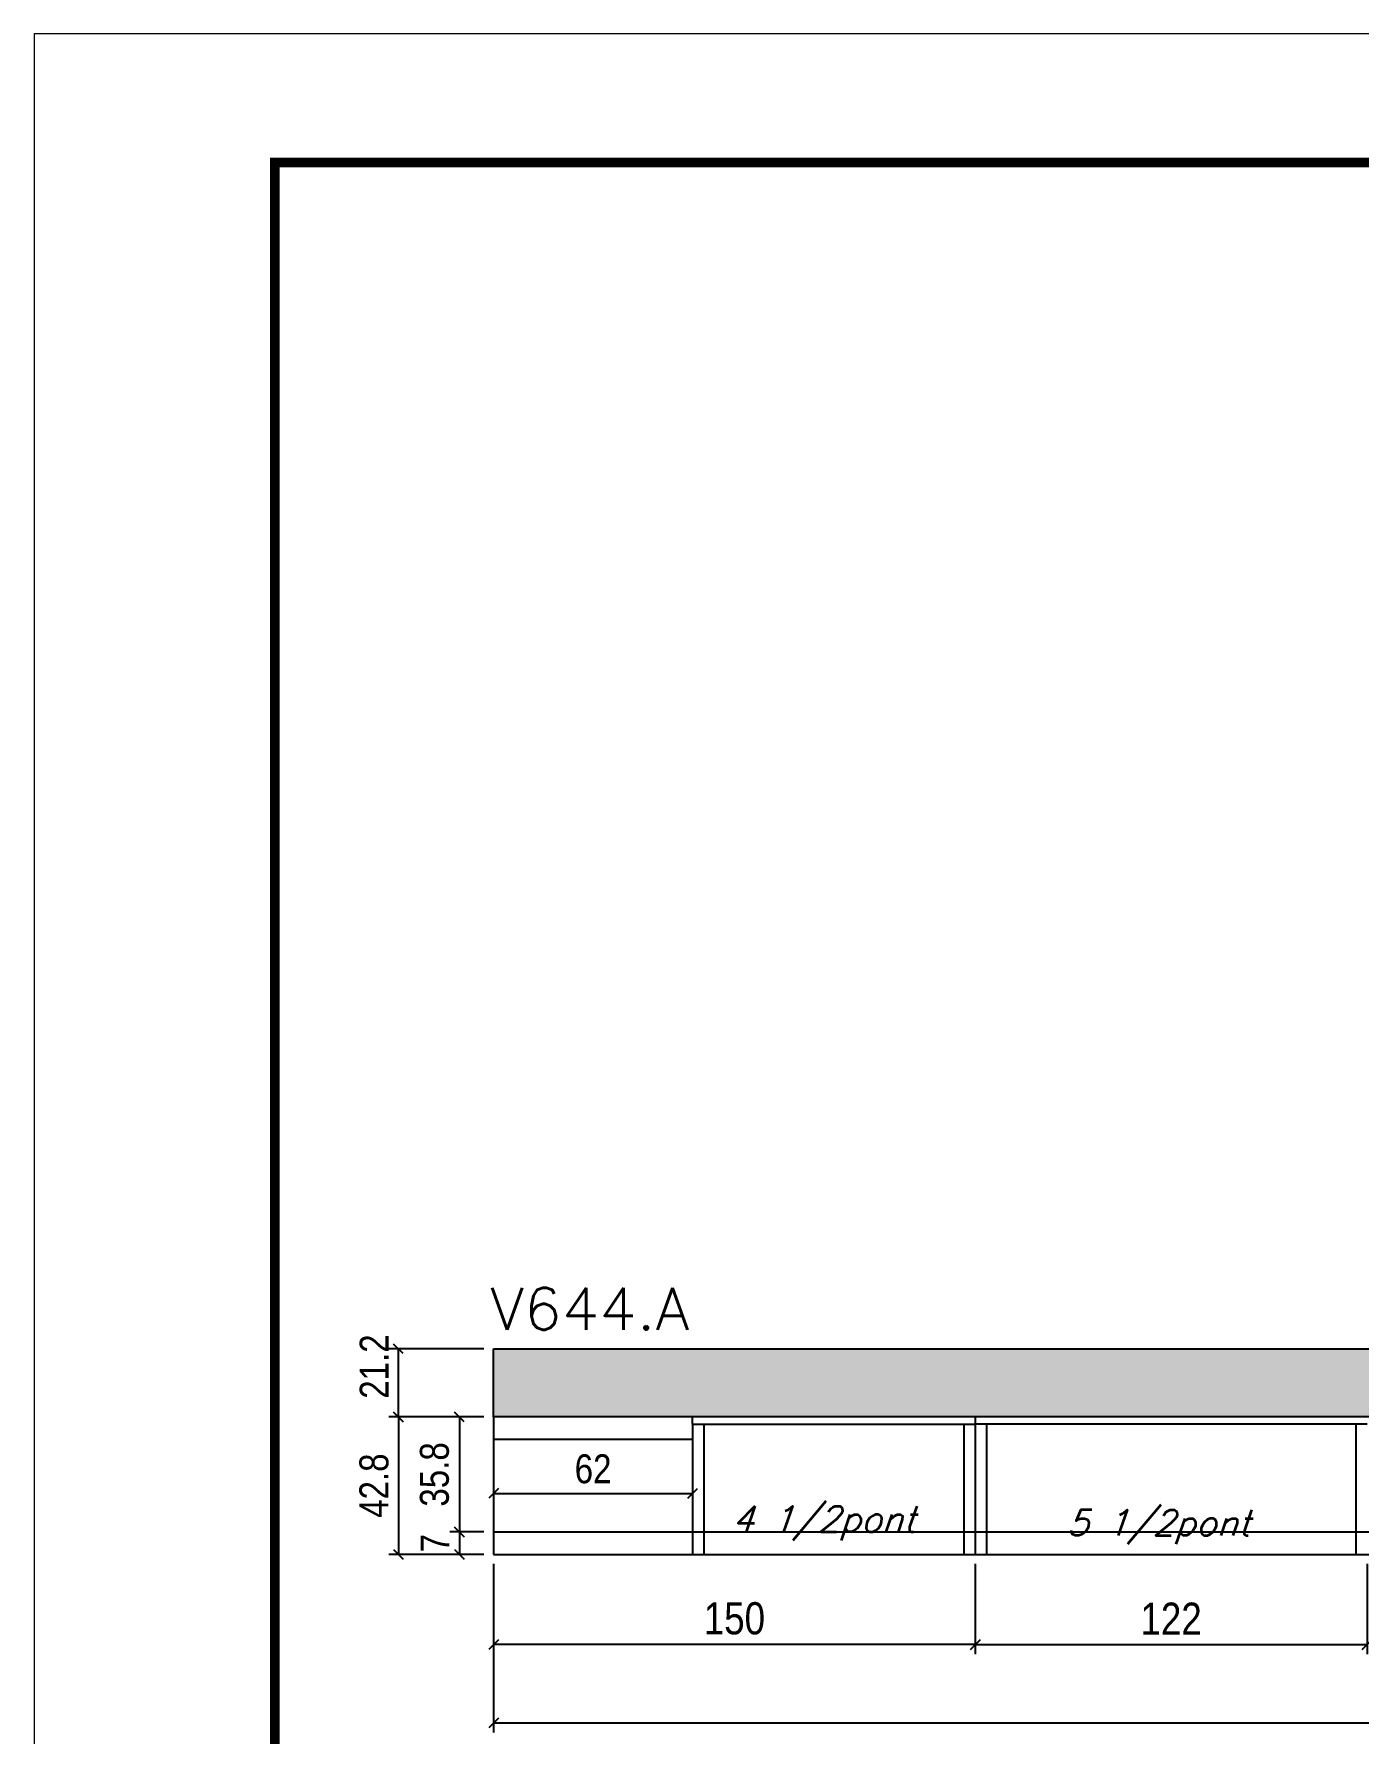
# Model space of a CAD drawing. Extents: x -20960 to -5926, y -2106 to 21915.
# Drawn here: x -12207 to -11794, y 8751 to 9281 of the extents above; entities that cross this region are included whole.
import ezdxf

# ---------------------------------------------------------------- set-up
doc = ezdxf.new("R2010")
doc.units = 0
doc.linetypes.add('DASHED', pattern=[0.75, 0.5, -0.25])
for name, color, linetype in [('COTA', 241, 'Continuous'), ('Painéis', 200, 'Continuous'), ('SARR_2.2x7', 40, 'Continuous'), ('SARR_3.5x7', 81, 'Continuous'), ('texto', 7, 'Continuous')]:
    doc.layers.add(name, color=color, linetype=linetype)
for name, color, linetype, lineweight in [('Folhas', 255, 'Continuous', 9), ('SARRAFO DE PRESSAO', 251, 'DASHED', 9), ('Texto Seção', 7, 'Continuous', 15)]:
    doc.layers.add(name, color=color, linetype=linetype, lineweight=lineweight)
doc.styles.add('COTA TECNICA', font='techl___.ttf', dxfattribs={"height": 10})
doc.styles.add('COTA TECNICA-50', font='techl___.ttf', dxfattribs={"height": 9})
doc.styles.add('REGUA-120', font='ROMANS.shx', dxfattribs={"height": 15})
doc.styles.add('Romans', font='romans.shx')
doc.dimstyles.new('COTA PAINEL-50', dxfattribs={"dimtxt": 9, "dimasz": 3, "dimexe": 3, "dimexo": 3, "dimgap": 3, "dimtad": 1, "dimdec": 1, "dimzin": 12, "dimdsep": 46, "dimtxsty": 'COTA TECNICA-50', "dimblk1": 'OBLIQUE', "dimblk2": 'OBLIQUE', "dimsah": 1, "dimcen": 0.9, "dimclrd": 4, "dimclre": 4, "dimclrt": 240, "dimadec": 1, "dimazin": 3, "dimtfac": 1, "dimtdec": 1, "dimtmove": 0, "dimatfit": 3, "dimfxl": 1, "dimtolj": 1, "dimtzin": 12, "dimarcsym": 0})
doc.dimstyles.new('PAINEL', dxfattribs={"dimtxt": 10, "dimasz": 3, "dimexe": 3, "dimexo": 3, "dimgap": 3, "dimtad": 1, "dimdec": 1, "dimzin": 12, "dimdsep": 46, "dimtxsty": 'COTA TECNICA', "dimblk1": 'OBLIQUE', "dimblk2": 'OBLIQUE', "dimsah": 1, "dimcen": 0.9, "dimclrd": 4, "dimclre": 4, "dimclrt": 240, "dimadec": 1, "dimazin": 3, "dimtfac": 1, "dimtdec": 1, "dimtmove": 0, "dimatfit": 3, "dimfxl": 1, "dimtolj": 1, "dimtzin": 12, "dimarcsym": 0})

# ---------------------------------------------------------------- blocks, each defined once
blk = doc.blocks.new('9999999999')
at = {"layer": 'Folhas'}
blk.add_lwpolyline([(98138.98, 34190.21), (99623.98, 34190.21), (99623.98, 35240.21), (98138.98, 35240.21)], close=True, dxfattribs=at)
at = {"layer": 'Folhas', "color": 30, "const_width": 3}
blk.add_lwpolyline([(98213.98, 34230.21), (99583.98, 34230.21), (99583.98, 35200.21), (98213.98, 35200.21)], close=True, dxfattribs=at)
blk = doc.blocks.new('_Oblique')
at = {"color": 0, "linetype": 'ByBlock', "lineweight": -2}
blk.add_line((-0.5, -0.5), (0.5, 0.5), dxfattribs=at)
blk = doc.blocks.new('*D2064')
at = {"layer": 'COTA', "color": 4, "linetype": 'ByBlock', "lineweight": -2, "transparency": 16777216}
for p, q in [((-12063.9, 8804.44), (-12063.9, 8776.34)), ((-11913.9, 8804.44), (-11913.9, 8776.34)), ((-11913.9, 8779.34), (-12063.9, 8779.34))]:
    blk.add_line(p, q, dxfattribs=at)
at = {"layer": 'Defpoints', "color": 0, "linetype": 'ByBlock', "transparency": 16777216}
for p in [(-12063.9, 8807.44), (-11913.9, 8807.44), (-12063.9, 8779.34)]:
    blk.add_point(p, dxfattribs=at)
at = {"layer": 'COTA', "color": 4, "linetype": 'ByBlock', "lineweight": -2, "transparency": 16777216, "xscale": 3, "yscale": 3, "zscale": 3, "rotation": 180}
blk.add_blockref('_Oblique', (-12063.9, 8779.34), dxfattribs=at)
at = {"layer": 'COTA', "color": 4, "linetype": 'ByBlock', "lineweight": -2, "transparency": 16777216, "xscale": 3, "yscale": 3, "zscale": 3}
blk.add_blockref('_Oblique', (-11913.9, 8779.34), dxfattribs=at)
at = {"layer": 'COTA', "color": 240, "linetype": 'ByBlock', "transparency": 16777216, "insert": (-11988.9, 8787.45), "char_height": 10, "attachment_point": 5, "style": 'COTA TECNICA'}
blk.add_mtext('\\A1;150', dxfattribs=at)
blk = doc.blocks.new('*D2065')
at = {"layer": 'COTA', "color": 4, "linetype": 'ByBlock', "lineweight": -2, "transparency": 16777216}
for p, q in [((-11913.9, 8804.44), (-11913.9, 8776.34)), ((-11791.9, 8804.44), (-11791.9, 8776.34)), ((-11913.9, 8779.34), (-11791.9, 8779.34))]:
    blk.add_line(p, q, dxfattribs=at)
at = {"layer": 'Defpoints', "color": 0, "linetype": 'ByBlock', "transparency": 16777216}
for p in [(-11913.9, 8807.44), (-11791.9, 8807.44), (-11791.9, 8779.34)]:
    blk.add_point(p, dxfattribs=at)
at = {"layer": 'COTA', "color": 4, "linetype": 'ByBlock', "lineweight": -2, "transparency": 16777216, "xscale": 3, "yscale": 3, "zscale": 3, "rotation": 180}
blk.add_blockref('_Oblique', (-11913.9, 8779.34), dxfattribs=at)
at = {"layer": 'COTA', "color": 4, "linetype": 'ByBlock', "lineweight": -2, "transparency": 16777216, "xscale": 3, "yscale": 3, "zscale": 3}
blk.add_blockref('_Oblique', (-11791.9, 8779.34), dxfattribs=at)
at = {"layer": 'COTA', "color": 240, "linetype": 'ByBlock', "transparency": 16777216, "insert": (-11852.9, 8787.4), "char_height": 10, "attachment_point": 5, "style": 'COTA TECNICA'}
blk.add_mtext('\\A1;122', dxfattribs=at)
blk = doc.blocks.new('*D2067')
at = {"layer": 'COTA', "color": 4, "linetype": 'ByBlock', "lineweight": -2, "transparency": 16777216}
for p, q in [((-12063.9, 8804.44), (-12063.9, 8751.94)), ((-11303.9, 8804.44), (-11303.9, 8751.94)), ((-12063.9, 8754.94), (-11303.9, 8754.94))]:
    blk.add_line(p, q, dxfattribs=at)
at = {"layer": 'Defpoints', "color": 0, "linetype": 'ByBlock', "transparency": 16777216}
for p in [(-12063.9, 8807.44), (-11303.9, 8807.44), (-11303.9, 8754.94)]:
    blk.add_point(p, dxfattribs=at)
at = {"layer": 'COTA', "color": 4, "linetype": 'ByBlock', "lineweight": -2, "transparency": 16777216, "xscale": 3, "yscale": 3, "zscale": 3, "rotation": 180}
blk.add_blockref('_Oblique', (-12063.9, 8754.94), dxfattribs=at)
at = {"layer": 'COTA', "color": 4, "linetype": 'ByBlock', "lineweight": -2, "transparency": 16777216, "xscale": 3, "yscale": 3, "zscale": 3}
blk.add_blockref('_Oblique', (-11303.9, 8754.94), dxfattribs=at)
at = {"layer": 'COTA', "color": 240, "linetype": 'ByBlock', "transparency": 16777216, "insert": (-11683.9, 8763.04), "char_height": 10, "attachment_point": 5, "style": 'COTA TECNICA'}
blk.add_mtext('\\A1;760', dxfattribs=at)
blk = doc.blocks.new('*D2069')
at = {"layer": 'COTA', "color": 4, "linetype": 'ByBlock', "lineweight": -2, "transparency": 16777216}
for p, q in [((-12066.9, 8850.24), (-12096.51, 8850.24)), ((-12093.51, 8850.24), (-12093.51, 8807.44)), ((-12066.9, 8807.44), (-12096.51, 8807.44))]:
    blk.add_line(p, q, dxfattribs=at)
at = {"layer": 'Defpoints', "color": 0, "linetype": 'ByBlock', "transparency": 16777216}
for p in [(-12063.9, 8850.24), (-12093.51, 8807.44), (-12063.9, 8807.44)]:
    blk.add_point(p, dxfattribs=at)
at = {"layer": 'COTA', "color": 4, "linetype": 'ByBlock', "lineweight": -2, "transparency": 16777216, "xscale": 3, "yscale": 3, "zscale": 3}
for p, rotation in [((-12093.51, 8850.24), 90), ((-12093.51, 8807.44), 270)]:
    blk.add_blockref('_Oblique', p, dxfattribs=dict(at, rotation=rotation))
at = {"layer": 'COTA', "color": 240, "linetype": 'ByBlock', "transparency": 16777216, "insert": (-12101.1, 8828.84), "char_height": 9, "attachment_point": 5, "rotation": 90, "style": 'COTA TECNICA-50'}
blk.add_mtext('\\A1;42.8', dxfattribs=at)
blk = doc.blocks.new('*D2070')
at = {"layer": 'COTA', "color": 4, "linetype": 'ByBlock', "lineweight": -2, "transparency": 16777216}
for p, q in [((-12066.9, 8871.46), (-12096.51, 8871.46)), ((-12093.51, 8850.24), (-12093.51, 8871.46)), ((-12066.9, 8850.24), (-12096.51, 8850.24))]:
    blk.add_line(p, q, dxfattribs=at)
at = {"layer": 'Defpoints', "color": 0, "linetype": 'ByBlock', "transparency": 16777216}
for p in [(-12093.51, 8871.46), (-12063.9, 8871.46), (-12063.9, 8850.24)]:
    blk.add_point(p, dxfattribs=at)
at = {"layer": 'COTA', "color": 4, "linetype": 'ByBlock', "lineweight": -2, "transparency": 16777216, "xscale": 3, "yscale": 3, "zscale": 3}
for p, rotation in [((-12093.51, 8871.46), 90), ((-12093.51, 8850.24), 270)]:
    blk.add_blockref('_Oblique', p, dxfattribs=dict(at, rotation=rotation))
at = {"layer": 'COTA', "color": 240, "linetype": 'ByBlock', "transparency": 16777216, "insert": (-12101.07, 8865.94), "char_height": 9, "attachment_point": 5, "rotation": 90, "style": 'COTA TECNICA-50'}
blk.add_mtext('\\A1;21.2', dxfattribs=at)
blk = doc.blocks.new('*D2073')
at = {"layer": 'COTA', "color": 4, "lineweight": -2, "transparency": 16777216}
for p, q in [((-12063.9, 8840.24), (-12063.9, 8823.43)), ((-12001.9, 8840.24), (-12001.9, 8823.43)), ((-12063.9, 8826.43), (-12001.9, 8826.43))]:
    blk.add_line(p, q, dxfattribs=at)
at = {"layer": 'Defpoints', "color": 0, "transparency": 16777216}
for p in [(-12063.9, 8843.24), (-12001.9, 8843.24), (-12001.9, 8826.43)]:
    blk.add_point(p, dxfattribs=at)
at = {"layer": 'COTA', "color": 4, "lineweight": -2, "transparency": 16777216, "xscale": 3, "yscale": 3, "zscale": 3, "rotation": 180}
blk.add_blockref('_Oblique', (-12063.9, 8826.43), dxfattribs=at)
at = {"layer": 'COTA', "color": 4, "lineweight": -2, "transparency": 16777216, "xscale": 3, "yscale": 3, "zscale": 3}
blk.add_blockref('_Oblique', (-12001.9, 8826.43), dxfattribs=at)
at = {"layer": 'COTA', "color": 240, "transparency": 16777216, "insert": (-12032.9, 8834.03), "char_height": 9, "attachment_point": 5, "style": 'COTA TECNICA-50'}
blk.add_mtext('\\A1;62', dxfattribs=at)
blk = doc.blocks.new('*D2091')
at = {"layer": 'COTA', "color": 4, "lineweight": -2, "transparency": 16777216}
for p, q in [((-12066.9, 8850.24), (-12077.55, 8850.24)), ((-12074.55, 8850.24), (-12074.55, 8814.44)), ((-12066.9, 8814.44), (-12077.55, 8814.44))]:
    blk.add_line(p, q, dxfattribs=at)
at = {"layer": 'Defpoints', "color": 0, "transparency": 16777216}
for p in [(-12063.9, 8850.24), (-12074.55, 8814.44), (-12063.9, 8814.44)]:
    blk.add_point(p, dxfattribs=at)
at = {"layer": 'COTA', "color": 4, "lineweight": -2, "transparency": 16777216, "xscale": 3, "yscale": 3, "zscale": 3}
for p, rotation in [((-12074.55, 8850.24), 90), ((-12074.55, 8814.44), 270)]:
    blk.add_blockref('_Oblique', p, dxfattribs=dict(at, rotation=rotation))
at = {"layer": 'COTA', "color": 240, "transparency": 16777216, "insert": (-12082.27, 8832.34), "char_height": 9, "attachment_point": 5, "rotation": 90, "style": 'COTA TECNICA-50'}
blk.add_mtext('\\A1;35.8', dxfattribs=at)
blk = doc.blocks.new('*D2092')
at = {"layer": 'COTA', "color": 4, "lineweight": -2, "transparency": 16777216}
for p, q in [((-12066.9, 8814.44), (-12077.55, 8814.44)), ((-12074.55, 8814.44), (-12074.55, 8807.44)), ((-12066.9, 8807.44), (-12077.55, 8807.44))]:
    blk.add_line(p, q, dxfattribs=at)
at = {"layer": 'Defpoints', "color": 0, "transparency": 16777216}
for p in [(-12063.9, 8814.44), (-12074.55, 8807.44), (-12063.9, 8807.44)]:
    blk.add_point(p, dxfattribs=at)
at = {"layer": 'COTA', "color": 4, "lineweight": -2, "transparency": 16777216, "xscale": 3, "yscale": 3, "zscale": 3}
for p, rotation in [((-12074.55, 8814.44), 90), ((-12074.55, 8807.44), 270)]:
    blk.add_blockref('_Oblique', p, dxfattribs=dict(at, rotation=rotation))
at = {"layer": 'COTA', "color": 240, "transparency": 16777216, "insert": (-12082.12, 8810.94), "char_height": 9, "attachment_point": 5, "rotation": 90, "style": 'COTA TECNICA-50'}
blk.add_mtext('\\A1;7', dxfattribs=at)

msp = doc.modelspace()

# ---------------------------------------------------------------- hatches: boundary and pattern name
at = {"layer": 'COTA', "linetype": 'ByBlock'}
h = msp.add_hatch(dxfattribs=at)
h.set_pattern_fill('AR-CONC', color=256, scale=0.03)
h.set_pattern_definition([(50, (-4962.4862, -5742.8755), (5.4655401, -0.4781726), [0.5715, -6.2865]), (355, (-4962.486, -5742.8755), (-1.0573026, 5.7317054), [0.4572, -5.0292175]), (100.451445, (-4962.031, -5742.9154), (4.4082374, 5.2535326), [0.4857003, -5.3427073]), (46.1842, (-4962.486, -5741.3515), (8.1323712, -1.2612698), [0.85725, -9.42975]), (96.63556, (-4961.8085, -5741.457), (7.122124, 7.4227837), [0.7285507, -8.0140682]), (351.18415, (-4962.486, -5741.3515), (7.122124, 7.4227837), [0.685799, -7.543792]), (21, (-4961.7242, -5741.7325), (4.5484317, -3.067956), [0.5715, -6.2865]), (326, (-4961.724, -5741.7325), (1.8540609, 5.525639), [0.4572, -5.0292]), (71.451445, (-4961.345, -5741.988), (6.4024926, 2.457683), [0.4857003, -5.3426981]), (37.5, (-4962.4862, -5742.8755), (0.0926581, 2.53665117), [0, -4.96824, 0, -5.1054, 0, -5.04825]), (7.5, (-4962.4862, -5742.8755), (2.00458988, 3.00541724), [0, -2.91084, 0, -4.85394, 0, -1.92405]), (327.5, (-4964.1855, -5742.8755), (4.06771786, -0.17186232), [0, -1.905, 0, -5.9436, 0, -7.8867]), (317.5, (-4964.9475, -5742.8755), (4.44387544, 0.7627947), [0, -2.4765, 0, -3.94716, 0, -5.6007])])
h.paths.add_polyline_path([(-12063.9, 8871.46), (-12063.9, 8850.24), (-11523.9, 8850.24), (-11523.9, 8848.04), (-11523.9, 8848.04), (-11523.9, 8829.44), (-11303.9, 8829.44), (-11303.9, 8871.44)])

# ---------------------------------------------------------------- linework, layer by layer
for p, q in [((-12063.9, 8871.46), (-11303.9, 8871.44)), ((-12063.9, 8850.24), (-12063.9, 8871.46))]:
    msp.add_line(p, q, dxfattribs=at)
at = {"layer": 'Painéis', "linetype": 'ByBlock'}
for p, q in [((-11523.9, 8850.24), (-12063.9, 8850.24)), ((-12063.9, 8850.24), (-12063.9, 8807.44)), ((-11913.9, 8850.24), (-11913.9, 8807.44)), ((-12063.9, 8814.44), (-11303.9, 8814.44)), ((-12063.9, 8807.44), (-11303.9, 8807.44))]:
    msp.add_line(p, q, dxfattribs=at)
at = {"layer": 'SARR_2.2x7', "linetype": 'Continuous', "ltscale": 50}
for p, q in [((-12001.9, 8848.04), (-12001.9, 8850.24)), ((-12001.9, 8848.04), (-11913.9, 8848.04)), ((-11913.9, 8848.05), (-11791.9, 8848.05)), ((-12001.9, 8843.24), (-12063.9, 8843.24))]:
    msp.add_line(p, q, dxfattribs=at)
at = {"layer": 'SARR_3.5x7'}
for p, q in [((-12001.9, 8848.04), (-12001.9, 8807.44)), ((-11998.4, 8848.04), (-11998.4, 8807.44)), ((-11917.4, 8848.05), (-11917.4, 8807.45)), ((-11910.4, 8848.05), (-11910.4, 8807.45)), ((-11795.4, 8848.05), (-11795.4, 8807.45))]:
    msp.add_line(p, q, dxfattribs=at)

# ---------------------------------------------------------------- block references
at = {"layer": 'SARRAFO DE PRESSAO', "color": 6, "linetype": 'ByBlock'}
msp.add_blockref('9999999999', (-110345.98, -25959.14), dxfattribs=at)

# ---------------------------------------------------------------- texts
at = {"layer": 'texto', "color": 2, "char_height": 8, "attachment_point": 5, "style": 'Romans'}
for s, insert in [('{\\Q19;\\C256;4 1/2pont}', (-11961.08, 8817.14)), ('{\\Q19;\\C256;5 1/2pont}', (-11856.83, 8815.99))]:
    msp.add_mtext(s, dxfattribs=dict(at, insert=insert))
at = {"layer": 'Texto Seção', "style": 'REGUA-120', "width": 1.05}
msp.add_text('V644.A', height=13, dxfattribs=at).set_placement((-12064.94, 8877.42))

# ---------------------------------------------------------------- dimensions: what is measured, and where the dimension line sits
at = {"layer": 'COTA', "linetype": 'ByBlock'}
dim = msp.add_linear_dim(base=(-12093.51, 8871.46), p1=(-12063.9, 8850.24), p2=(-12063.9, 8871.46), angle=90, dimstyle='COTA PAINEL-50', override={"dimarcsym": 1}, dxfattribs=at)
dim.commit()
dim.dimension.update_dxf_attribs({"geometry": '*D2070', "text_midpoint": (-12093.51, 8865.94), "dimtype": 160})
dim = msp.add_linear_dim(base=(-12093.51, 8807.44), p1=(-12063.9, 8850.24), p2=(-12063.9, 8807.44), angle=90, dimstyle='COTA PAINEL-50', override={"dimarcsym": 1}, dxfattribs=at)
dim.commit()
dim.dimension.update_dxf_attribs({"geometry": '*D2069', "text_midpoint": (-12101.1, 8828.84)})
at = {"layer": 'COTA'}
dim = msp.add_linear_dim(base=(-12074.55, 8814.44), p1=(-12063.9, 8850.24), p2=(-12063.9, 8814.44), angle=90, dimstyle='COTA PAINEL-50', dxfattribs=at)
dim.commit()
dim.dimension.update_dxf_attribs({"geometry": '*D2091', "text_midpoint": (-12082.27, 8832.34)})
dim = msp.add_linear_dim(base=(-12001.9, 8826.43), p1=(-12063.9, 8843.24), p2=(-12001.9, 8843.24), dimstyle='COTA PAINEL-50', dxfattribs=at)
dim.commit()
dim.dimension.update_dxf_attribs({"geometry": '*D2073', "text_midpoint": (-12032.9, 8834.03)})
dim = msp.add_linear_dim(base=(-12074.55, 8807.44), p1=(-12063.9, 8814.44), p2=(-12063.9, 8807.44), angle=90, dimstyle='COTA PAINEL-50', override={"dimtmove": 1}, dxfattribs=at)
dim.commit()
dim.dimension.update_dxf_attribs({"geometry": '*D2092', "text_midpoint": (-12074.55, 8810.94), "dimtype": 160})
at = {"layer": 'COTA', "linetype": 'ByBlock'}
for base, p1, p2, picture, middle in [((-12063.9, 8779.34), (-11913.9, 8807.44), (-12063.9, 8807.44), '*D2064', (-11988.9, 8787.45)), ((-11303.9, 8754.94), (-12063.9, 8807.44), (-11303.9, 8807.44), '*D2067', (-11683.9, 8763.04)), ((-11791.9, 8779.34), (-11913.9, 8807.44), (-11791.9, 8807.44), '*D2065', (-11852.9, 8787.4))]:
    dim = msp.add_linear_dim(base=base, p1=p1, p2=p2, dimstyle='PAINEL', dxfattribs=at)
    dim.commit()
    dim.dimension.update_dxf_attribs({"geometry": picture, "text_midpoint": middle})

doc.saveas('drawing.dxf')
